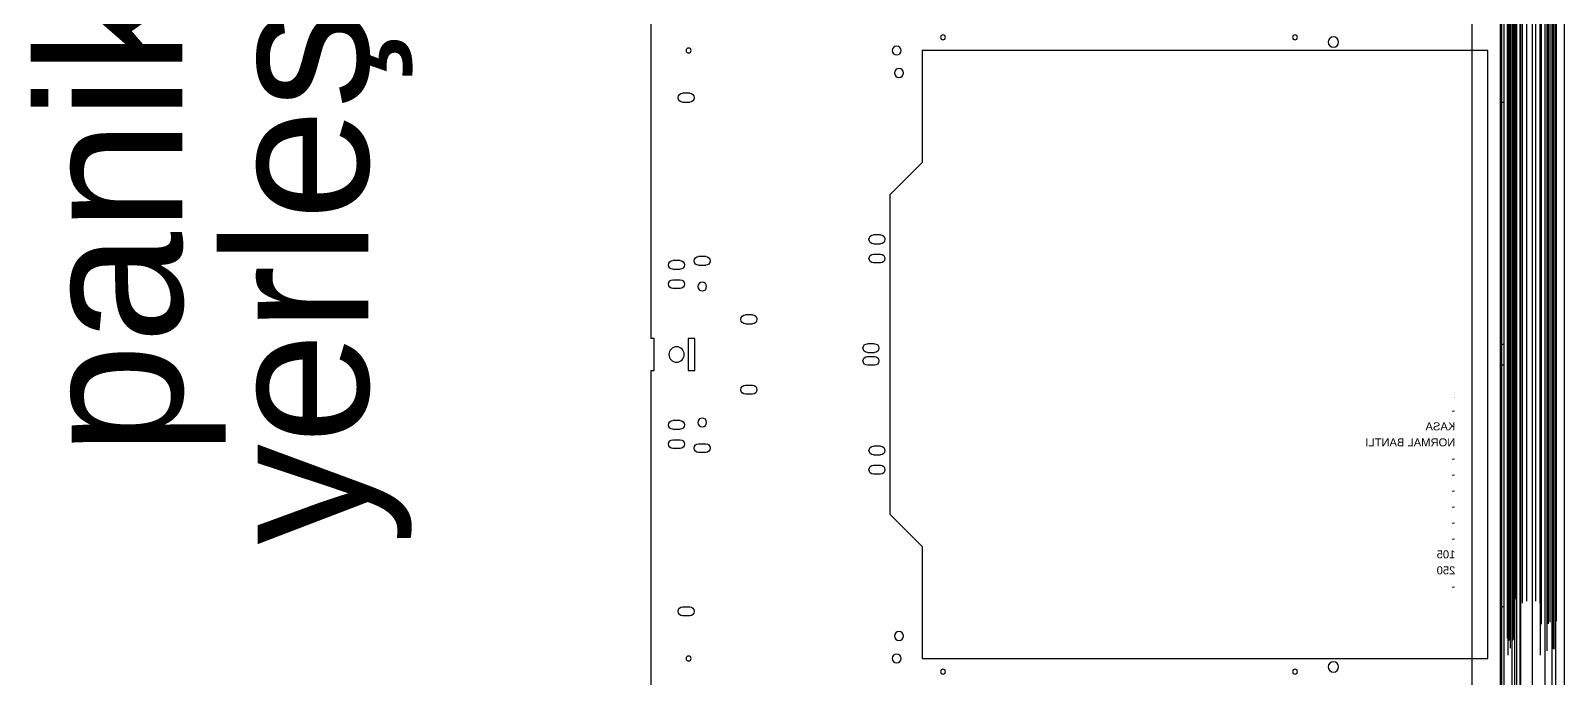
# Model space of a CAD drawing. Extents: x 2698 to 184165, y 3805 to 33846.
# Drawn here: x 162616.6 to 162712.5, y 29776 to 29816.5 of the extents above; entities that cross this region are included whole.
import ezdxf
from ezdxf.enums import TextEntityAlignment as Align

# ---------------------------------------------------------------- set-up
doc = ezdxf.new("R2010")
doc.units = 0
doc.header["$LTSCALE"] = 2
doc.linetypes.add('HIDDEN2', pattern=[4.7625, 3.175, -1.5875])
doc.layers.get('0').update_dxf_attribs({"color": 252, "linetype": 'CONTINUOUS'})
doc.layers.add('_MCA-0-MIM', color=252, linetype='CONTINUOUS', lineweight=18)
for name, color, linetype in [('JONC_ISOGAINE_20', 252, 'CONTINUOUS'), ('mjet yazı', 252, 'CONTINUOUS'), ('Planogram', 252, 'CONTINUOUS'), ('PROFIL_ALCAN_20°', 252, 'CONTINUOUS'), ('T01268__', 252, 'CONTINUOUS'), ('X1A4174D', 252, 'CONTINUOUS')]:
    doc.layers.add(name, color=color, linetype=linetype)
doc.styles.get("Standard").update_dxf_attribs({"font": 'arial.ttf'})
doc.styles.add('Text Of Place', font='swissl.ttf', dxfattribs={"height": 50})

# ---------------------------------------------------------------- blocks, each defined once
blk = doc.blocks.new('250 cm kasa')
at = {"layer": 'JONC_ISOGAINE_20', "linetype": 'HIDDEN2', "ltscale": 25.4}
for p, q in [((-1.044, 239.741), (-1.044, 69.268)), ((-1.296, 238.904), (-1.296, 69.268)), ((-0.796, 238.722), (-0.796, 69.268)), ((-1.048, 237.157), (-1.048, 69.268)), ((-0.696, 237.031), (-0.696, 69.268))]:
    blk.add_line(p, q, dxfattribs=at)
at = {"layer": 'JONC_ISOGAINE_20', "linetype": 'Continuous', "ltscale": 25.4}
blk.add_line((-1.796, 236.951), (-1.796, 69.268), dxfattribs=at)
at = {"layer": 'PROFIL_ALCAN_20°', "linetype": 'HIDDEN2', "ltscale": 25.4}
for p, q in [((-0.261, 240.016), (-0.261, 69.271)), ((0.014, 240.143), (0.014, 69.271)), ((0.564, 240.143), (0.564, 69.271)), ((0.839, 240.016), (0.839, 69.271)), ((1.284, 240.271), (1.284, 69.271)), ((-1.246, 238.906), (-1.246, 69.271)), ((-0.896, 238.824), (-0.896, 69.271)), ((-0.346, 238.702), (-0.346, 69.271)), ((1.344, 237.739), (1.344, 69.271)), ((1.384, 237.739), (1.384, 69.271)), ((1.457, 69.271), (1.457, 237.792)), ((1.631, 237.792), (1.631, 69.271)), ((1.704, 237.739), (1.704, 69.271)), ((1.744, 237.739), (1.744, 69.271)), ((1.784, 237.803), (1.784, 69.271)), ((-1.132, 237.148), (-1.132, 69.271)), ((-0.596, 69.271), (-0.596, 236.997)), ((-0.296, 236.776), (-0.296, 69.271)), ((1.444, 237.676), (1.444, 69.271)), ((1.464, 237.689), (1.464, 69.271)), ((1.584, 237.211), (1.584, 69.271)), ((1.624, 237.689), (1.624, 69.271)), ((1.644, 237.676), (1.644, 69.271)), ((1.734, 236.776), (1.734, 69.271)), ((1.184, 128.12), (1.184, 69.271))]:
    blk.add_line(p, q, dxfattribs=at)
at = {"layer": 'PROFIL_ALCAN_20°', "linetype": 'Continuous', "ltscale": 25.4}
for p, q in [((-1.242, 236.467), (-1.242, 69.271)), ((-1.016, 236.303), (-1.016, 69.271)), ((0.209, 119.272), (0.209, 69.271)), ((0.934, 119.272), (0.934, 69.271)), ((1.309, 119.272), (1.309, 69.271)), ((1.984, 119.272), (1.984, 69.271))]:
    blk.add_line(p, q, dxfattribs=at)
at = {"layer": 'T01268__', "linetype": 'HIDDEN2', "ltscale": 25.4}
for p, q in [((0.984, 184.171), (0.984, 57.171)), ((2.134, 119.07), (2.134, 69.471)), ((3.984, 117.671), (3.984, 113.271)), ((3.984, 75.271), (3.984, 70.871))]:
    blk.add_line(p, q, dxfattribs=at)
at = {"layer": 'T01268__', "linetype": 'Continuous', "ltscale": 25.4}
blk.add_line((3.984, 113.271), (3.984, 75.271), dxfattribs=at)
at = {"layer": 'X1A4174D', "linetype": 'Continuous', "ltscale": 25.4}
for p, q in [((2.184, 69.671), (2.184, 118.87)), ((55.284, 117.021), (55.284, 95.271)), ((2.984, 75.271), (2.984, 113.271)), ((2.984, 113.271), (38.334, 113.271)), ((38.334, 113.271), (38.334, 106.271)), ((52.859, 110.596), (53.309, 110.596)), ((53.309, 110.046), (52.859, 110.046)), ((40.334, 104.271), (38.334, 106.271)), ((40.334, 84.271), (40.334, 104.271)), ((40.934, 101.746), (41.384, 101.746)), ((41.384, 101.196), (40.934, 101.196)), ((41.384, 100.546), (40.934, 100.546)), ((40.934, 99.996), (41.384, 99.996)), ((51.859, 100.396), (52.309, 100.396)), ((52.309, 99.846), (51.859, 99.846)), ((53.459, 100.146), (53.909, 100.146)), ((53.909, 99.596), (53.459, 99.596)), ((53.909, 98.946), (53.459, 98.946)), ((53.459, 98.396), (53.909, 98.396)), ((48.934, 96.746), (49.384, 96.746)), ((49.384, 96.196), (48.934, 96.196)), ((41.309, 94.946), (41.759, 94.946)), ((52.539, 93.271), (52.539, 95.271)), ((52.539, 95.271), (52.959, 95.271)), ((52.959, 95.271), (52.959, 93.271)), ((55.084, 93.271), (55.084, 95.271)), ((55.084, 95.271), (55.284, 95.271)), ((41.759, 94.396), (41.309, 94.396)), ((41.759, 94.146), (41.309, 94.146)), ((41.309, 93.596), (41.759, 93.596)), ((52.959, 93.271), (52.539, 93.271)), ((55.284, 93.271), (55.084, 93.271)), ((55.284, 93.271), (55.284, 71.521)), ((49.384, 92.346), (48.934, 92.346)), ((48.934, 91.796), (49.384, 91.796)), ((53.459, 90.146), (53.909, 90.146)), ((53.909, 89.596), (53.459, 89.596)), ((40.934, 88.546), (41.384, 88.546)), ((52.309, 88.696), (51.859, 88.696)), ((53.909, 88.946), (53.459, 88.946)), ((53.459, 88.396), (53.909, 88.396)), ((41.384, 87.996), (40.934, 87.996)), ((41.384, 87.346), (40.934, 87.346)), ((51.859, 88.146), (52.309, 88.146)), ((40.934, 86.796), (41.384, 86.796)), ((38.334, 82.271), (40.334, 84.271)), ((38.334, 82.271), (38.334, 75.271)), ((53.309, 78.496), (52.859, 78.496)), ((52.859, 77.946), (53.309, 77.946)), ((38.334, 75.271), (2.984, 75.271))]:
    blk.add_line(p, q, dxfattribs=at)
at = {"layer": 'X1A4174D', "linetype": 'HIDDEN2', "ltscale": 25.4}
for p, q in [((1.984, 110.021), (2.184, 110.021)), ((2.184, 94.921), (1.984, 94.921)), ((2.184, 93.621), (1.984, 93.621)), ((2.184, 78.521), (1.984, 78.521))]:
    blk.add_line(p, q, dxfattribs=at)
at = {"layer": 'X1A4174D', "linetype": 'Continuous', "ltscale": 25.4}
for centre, radius in [((12.634, 113.796), 0.325), ((15.034, 114.096), 0.155), ((37.034, 114.096), 0.155), ((39.934, 113.271), 0.28), ((52.934, 113.271), 0.155), ((39.784, 111.871), 0.28), ((52.084, 98.521), 0.28), ((53.684, 94.271), 0.48), ((52.084, 90.021), 0.28), ((39.784, 76.671), 0.28), ((12.634, 74.746), 0.325), ((39.934, 75.271), 0.28), ((52.934, 75.271), 0.155), ((15.034, 74.446), 0.155), ((37.034, 74.446), 0.155)]:
    blk.add_circle(centre, radius, dxfattribs=at)
for centre, start, end in [((52.859, 110.321), 90, 270), ((53.309, 110.321), 270, 90), ((40.934, 101.471), 90, 270), ((41.384, 101.471), 270, 90), ((40.934, 100.271), 90, 270), ((41.384, 100.271), 270, 90), ((51.859, 100.121), 90, 270), ((52.309, 100.121), 270, 90), ((53.459, 99.871), 90, 270), ((53.909, 99.871), 270, 90), ((53.459, 98.671), 90, 270), ((53.909, 98.671), 270, 90), ((48.934, 96.471), 90, 270), ((49.384, 96.471), 270, 90), ((41.309, 94.671), 90, 270), ((41.759, 94.671), 270, 90), ((41.309, 93.871), 90, 270), ((41.759, 93.871), 270, 90), ((48.934, 92.071), 90, 270), ((49.384, 92.071), 270, 90), ((53.459, 89.871), 90, 270), ((53.909, 89.871), 270, 90), ((40.934, 88.271), 90, 270), ((41.384, 88.271), 270, 90), ((51.859, 88.421), 90, 270), ((52.309, 88.421), 270, 90), ((53.459, 88.671), 90, 270), ((53.909, 88.671), 270, 90), ((40.934, 87.071), 90, 270), ((41.384, 87.071), 270, 90), ((52.859, 78.221), 90, 270), ((53.309, 78.221), 270, 90)]:
    blk.add_arc(centre, 0.275, start, end, dxfattribs=at)
at = {"layer": 'Planogram'}
for tag, p, height in [('ALAN', (5.016, 92.53), 0.5), ('KILITLI', (5.016, 93.53), 0.1), ('TIP', (5.016, 91.53), 0.5), ('ALT_TIP', (5.016, 90.53), 0.5), ('TANIM', (5.016, 89.53), 0.5), ('ALT_TANIM', (5.016, 88.53), 0.5), ('KAPAK', (5.016, 87.53), 0.5), ('YAPI', (5.016, 86.53), 0.5), ('KULLANIM_SEKLI', (5.016, 85.53), 0.5), ('KULLANIM', (5.016, 84.53), 0.5), ('DERINLIK', (5.016, 83.53), 0.5), ('UZUNLUK', (5.016, 82.53), 0.5), ('YUKSEKLIK', (5.016, 81.53), 0.5)]:
    blk.add_attdef(tag, p, '', height=height, dxfattribs=at)
blk = doc.blocks.new('ZEMİN KAT')
at = {"linetype": 'Continuous'}
ref = blk.add_blockref('250 cm kasa', (170137.235, 29701.972), dxfattribs=dict(at, xscale=-1))
ref.add_attrib('TIP', 'KASA', (170132.219, 29791.502), dxfattribs={"layer": 'Planogram', "height": 0.5, "text_generation_flag": 2})
ref.add_attrib('ALT_TIP', 'NORMAL BANTLI', (170132.219, 29790.502), dxfattribs={"layer": 'Planogram', "height": 0.5, "text_generation_flag": 2})
ref.add_attrib('TANIM', '-', (170132.219, 29789.502), dxfattribs={"layer": 'Planogram', "height": 0.5, "text_generation_flag": 2})
ref.add_attrib('ALT_TANIM', '-', (170132.219, 29788.502), dxfattribs={"layer": 'Planogram', "height": 0.5, "text_generation_flag": 2})
ref.add_attrib('KAPAK', '-', (170132.219, 29787.502), dxfattribs={"layer": 'Planogram', "height": 0.5, "text_generation_flag": 2})
ref.add_attrib('YAPI', '-', (170132.219, 29786.502), dxfattribs={"layer": 'Planogram', "height": 0.5, "text_generation_flag": 2})
ref.add_attrib('KULLANIM_SEKLI', '-', (170132.219, 29785.502), dxfattribs={"layer": 'Planogram', "height": 0.5, "text_generation_flag": 2})
ref.add_attrib('KULLANIM', '-', (170132.219, 29784.502), dxfattribs={"layer": 'Planogram', "height": 0.5, "text_generation_flag": 2})
ref.add_attrib('DERINLIK', '105', (170132.219, 29783.502), dxfattribs={"layer": 'Planogram', "height": 0.5, "text_generation_flag": 2})
ref.add_attrib('UZUNLUK', '250', (170132.219, 29782.502), dxfattribs={"layer": 'Planogram', "height": 0.5, "text_generation_flag": 2})
ref.add_attrib('YUKSEKLIK', '-', (170132.219, 29781.502), dxfattribs={"layer": 'Planogram', "height": 0.5, "text_generation_flag": 2})
ref.add_attrib('KILITLI', 'H', (170132.219, 29793.502), dxfattribs={"layer": 'Planogram', "height": 0.1, "text_generation_flag": 2})
ref.add_attrib('ALAN', '-', (170132.219, 29792.502), dxfattribs={"layer": 'Planogram', "height": 0.5, "text_generation_flag": 2})
for tag, p in [('PLN_ID', (172923.071, 31560.205)), ('FORMAT', (174194.753, 31176.896)), ('UNITE_SAYISI', (174194.947, 31176.653)), ('GRUP', (174195.113, 31176.44)), ('PLANOGRAM_ADI', (174195.276, 31176.24)), ('PLN_ID', (173932.962, 31088.798)), ('FORMAT', (173764.03, 30846.269)), ('UNITE_SAYISI', (173764.224, 30846.027)), ('GRUP', (173764.39, 30845.814)), ('PLANOGRAM_ADI', (173764.554, 30845.614)), ('PLN_ID', (173765.431, 30824.232)), ('PLN_ID', (173999.902, 30002.656)), ('FORMAT', (170580.585, 29917.484)), ('UNITE_SAYISI', (170580.779, 29917.241)), ('GRUP', (170580.944, 29917.028)), ('PLANOGRAM_ADI', (170581.108, 29916.829)), ('PLN_ID', (170581.986, 29895.446)), ('FORMAT', (169488.772, 29510.59)), ('UNITE_SAYISI', (169488.966, 29510.348)), ('PLANOGRAM_ADI', (169489.295, 29509.935)), ('GRUP', (169489.132, 29510.135)), ('PLN_ID', (169490.173, 29488.553)), ('FORMAT', (173143.412, 29324.401)), ('UNITE_SAYISI', (173143.606, 29324.158)), ('GRUP', (173143.772, 29323.945)), ('PLANOGRAM_ADI', (173143.935, 29323.746)), ('PLN_ID', (173144.813, 29302.363))]:
    blk.add_attdef(tag, p, '', height=0.162, rotation=35.41823)
at = {"color": 252}
for tag, p in [('FORMAT', (173517.626, 30361.883)), ('UNITE_SAYISI', (173517.821, 30361.641)), ('PLANOGRAM_ADI', (173518.15, 30361.228)), ('GRUP', (173517.986, 30361.428)), ('PLN_ID', (173519.027, 30339.846)), ('FORMAT', (174014.709, 29571.216)), ('UNITE_SAYISI', (174014.903, 29570.973)), ('PLANOGRAM_ADI', (174015.232, 29570.561)), ('GRUP', (174015.068, 29570.76)), ('PLN_ID', (174016.11, 29549.178))]:
    blk.add_attdef(tag, p, '', height=0.162, rotation=35.41823, dxfattribs=at)
at = {"layer": 'mjet yazı', "style": 'Text Of Place'}
for s, p in [('yerleştirilecektir', (170064.284, 29827.667)), ('panik butonu ', (170052.664, 29827.667))]:
    blk.add_text(s, height=9, rotation=90, dxfattribs=at).set_placement(p, align=Align.CENTER)
at = {"layer": 'Planogram'}
for tag, p, height, rotation in [('YUKSEKLIK', (172905.049, 31699.573), 0.5, 180), ('YUKSEKLIK', (173410.049, 31699.573), 0.5, 180), ('UZUNLUK', (172905.049, 31698.573), 0.5, 180), ('UZUNLUK', (173410.049, 31698.573), 0.5, 180), ('DERINLIK', (172905.049, 31697.573), 0.5, 180), ('DERINLIK', (173410.049, 31697.573), 0.5, 180), ('KULLANIM', (172905.049, 31696.573), 0.5, 180), ('KULLANIM', (173410.049, 31696.573), 0.5, 180), ('KULLANIM_SEKLI', (172905.049, 31695.573), 0.5, 180), ('KULLANIM_SEKLI', (173410.049, 31695.573), 0.5, 180), ('YAPI', (172905.049, 31694.573), 0.5, 180), ('YAPI', (173410.049, 31694.573), 0.5, 180), ('KAPAK', (172905.049, 31693.573), 0.5, 180), ('KAPAK', (173410.049, 31693.573), 0.5, 180), ('ALT_TANIM', (172905.049, 31692.573), 0.5, 180), ('ALT_TANIM', (173410.049, 31692.573), 0.5, 180), ('TANIM', (172905.049, 31691.573), 0.5, 180), ('TANIM', (173410.049, 31691.573), 0.5, 180), ('ALT_TIP', (172905.049, 31690.573), 0.5, 180), ('ALT_TIP', (173410.049, 31690.573), 0.5, 180), ('TIP', (172905.049, 31689.573), 0.5, 180), ('TIP', (173410.049, 31689.573), 0.5, 180), ('ALAN', (172905.049, 31688.573), 0.5, 180), ('ALAN', (173410.049, 31688.573), 0.5, 180), ('KILITLI', (172905.049, 31687.573), 0.1, 180), ('KILITLI', (173410.049, 31687.573), 0.1, 180), ('YUKSEKLIK', (173413.391, 31616), 0.5, 270), ('UZUNLUK', (173414.391, 31616), 0.5, 270), ('DERINLIK', (173415.391, 31616), 0.5, 270), ('KULLANIM', (173416.391, 31616), 0.5, 270), ('KULLANIM_SEKLI', (173417.391, 31616), 0.5, 270), ('YAPI', (173418.391, 31616), 0.5, 270), ('KAPAK', (173419.391, 31616), 0.5, 270), ('ALT_TANIM', (173420.391, 31616), 0.5, 270), ('TANIM', (173421.391, 31616), 0.5, 270), ('ALT_TIP', (173422.391, 31616), 0.5, 270), ('TIP', (173423.391, 31616), 0.5, 270), ('ALAN', (173424.391, 31616), 0.5, 270), ('KILITLI', (173425.391, 31616), 0.1, 270), ('YUKSEKLIK', (173511.98, 31599.425), 0.5, 180), ('YUKSEKLIK', (174141.98, 31599.425), 0.5, 180), ('UZUNLUK', (173511.98, 31598.425), 0.5, 180), ('UZUNLUK', (174141.98, 31598.425), 0.5, 180), ('DERINLIK', (173511.98, 31597.425), 0.5, 180), ('DERINLIK', (174141.98, 31597.425), 0.5, 180), ('KULLANIM', (173511.98, 31596.425), 0.5, 180), ('KULLANIM', (174141.98, 31596.425), 0.5, 180), ('KULLANIM_SEKLI', (173511.98, 31595.425), 0.5, 180), ('KULLANIM_SEKLI', (174141.98, 31595.425), 0.5, 180), ('YAPI', (173511.98, 31594.425), 0.5, 180), ('YAPI', (174141.98, 31594.425), 0.5, 180), ('KAPAK', (173511.98, 31593.425), 0.5, 180), ('KAPAK', (174141.98, 31593.425), 0.5, 180), ('ALT_TANIM', (173511.98, 31592.425), 0.5, 180), ('ALT_TANIM', (174141.98, 31592.425), 0.5, 180), ('TANIM', (173511.98, 31591.425), 0.5, 180), ('TANIM', (174141.98, 31591.425), 0.5, 180), ('ALT_TIP', (173511.98, 31590.425), 0.5, 180), ('ALT_TIP', (174141.98, 31590.425), 0.5, 180), ('TIP', (173511.98, 31589.425), 0.5, 180), ('TIP', (174141.98, 31589.425), 0.5, 180), ('ALAN', (173511.98, 31588.425), 0.5, 180), ('ALAN', (174141.98, 31588.425), 0.5, 180), ('KILITLI', (173511.98, 31587.425), 0.1, 180), ('KILITLI', (174141.98, 31587.425), 0.1, 180), ('YUKSEKLIK', (173413.391, 31517), 0.5, 270), ('UZUNLUK', (173414.391, 31517), 0.5, 270), ('DERINLIK', (173415.391, 31517), 0.5, 270), ('KULLANIM', (173416.391, 31517), 0.5, 270), ('KULLANIM_SEKLI', (173417.391, 31517), 0.5, 270), ('YAPI', (173418.391, 31517), 0.5, 270), ('KAPAK', (173419.391, 31517), 0.5, 270), ('ALT_TANIM', (173420.391, 31517), 0.5, 270), ('TANIM', (173421.391, 31517), 0.5, 270), ('ALT_TIP', (173422.391, 31517), 0.5, 270), ('TIP', (173423.391, 31517), 0.5, 270), ('ALAN', (173424.391, 31517), 0.5, 270), ('KILITLI', (173425.391, 31517), 0.1, 270), ('YUKSEKLIK', (174167.324, 31514.106), 0.5, 270), ('UZUNLUK', (174168.324, 31514.106), 0.5, 270), ('DERINLIK', (174169.324, 31514.106), 0.5, 270), ('KULLANIM', (174170.324, 31514.106), 0.5, 270), ('KULLANIM_SEKLI', (174171.324, 31514.106), 0.5, 270), ('YAPI', (174172.324, 31514.106), 0.5, 270), ('KAPAK', (174173.324, 31514.106), 0.5, 270), ('ALT_TANIM', (174174.324, 31514.106), 0.5, 270), ('TANIM', (174175.324, 31514.106), 0.5, 270), ('ALT_TIP', (174176.324, 31514.106), 0.5, 270), ('TIP', (174177.324, 31514.106), 0.5, 270), ('ALAN', (174178.324, 31514.106), 0.5, 270), ('KILITLI', (174179.324, 31514.106), 0.1, 270), ('KULLANIM_SEKLI', (174251.897, 31259.106), 0.5, 90), ('ALT_TANIM', (174248.897, 31259.106), 0.5, 90), ('KULLANIM', (174252.897, 31259.106), 0.5, 90), ('DERINLIK', (174253.897, 31259.106), 0.5, 90), ('UZUNLUK', (174254.897, 31259.106), 0.5, 90), ('YUKSEKLIK', (174255.897, 31259.106), 0.5, 90), ('ALT_TIP', (174246.897, 31259.106), 0.5, 90), ('TANIM', (174247.897, 31259.106), 0.5, 90), ('KAPAK', (174249.897, 31259.106), 0.5, 90), ('ALAN', (174244.897, 31259.106), 0.5, 90), ('YAPI', (174250.897, 31259.106), 0.5, 90), ('KILITLI', (174243.897, 31259.106), 0.1, 90), ('TIP', (174245.897, 31259.106), 0.5, 90), ('KULLANIM_SEKLI', (173992.31, 30934.241), 0.5, 90), ('ALT_TANIM', (173989.31, 30934.241), 0.5, 90), ('KULLANIM', (173993.31, 30934.241), 0.5, 90), ('DERINLIK', (173994.31, 30934.241), 0.5, 90), ('UZUNLUK', (173995.31, 30934.241), 0.5, 90), ('YUKSEKLIK', (173996.31, 30934.241), 0.5, 90), ('ALT_TIP', (173987.31, 30934.241), 0.5, 90), ('TANIM', (173988.31, 30934.241), 0.5, 90), ('KAPAK', (173990.31, 30934.241), 0.5, 90), ('ALAN', (173985.31, 30934.241), 0.5, 90), ('TIP', (173986.31, 30934.241), 0.5, 90), ('YAPI', (173991.31, 30934.241), 0.5, 90), ('KILITLI', (173984.31, 30934.241), 0.1, 90), ('YUKSEKLIK', (173907.737, 30934.241), 0.5, 270), ('UZUNLUK', (173908.737, 30934.241), 0.5, 270), ('DERINLIK', (173909.737, 30934.241), 0.5, 270), ('KULLANIM', (173910.737, 30934.241), 0.5, 270), ('KULLANIM_SEKLI', (173911.737, 30934.241), 0.5, 270), ('YAPI', (173912.737, 30934.241), 0.5, 270), ('KAPAK', (173913.737, 30934.241), 0.5, 270), ('ALT_TANIM', (173914.737, 30934.241), 0.5, 270), ('TANIM', (173915.737, 30934.241), 0.5, 270), ('ALT_TIP', (173916.737, 30934.241), 0.5, 270), ('TIP', (173917.737, 30934.241), 0.5, 270), ('ALAN', (173918.737, 30934.241), 0.5, 270), ('KILITLI', (173919.737, 30934.241), 0.1, 270), ('YUKSEKLIK', (169421.807, 30001.884), 0.5, 270), ('UZUNLUK', (169422.807, 30001.884), 0.5, 270), ('DERINLIK', (169423.807, 30001.884), 0.5, 270), ('KULLANIM', (169424.807, 30001.884), 0.5, 270), ('KULLANIM_SEKLI', (169425.807, 30001.884), 0.5, 270), ('YAPI', (169426.807, 30001.884), 0.5, 270), ('KAPAK', (169427.807, 30001.884), 0.5, 270), ('ALT_TANIM', (169428.807, 30001.884), 0.5, 270), ('TANIM', (169429.807, 30001.884), 0.5, 270), ('ALT_TIP', (169430.807, 30001.884), 0.5, 270), ('TIP', (169431.807, 30001.884), 0.5, 270), ('ALAN', (169432.807, 30001.884), 0.5, 270), ('KILITLI', (169433.807, 30001.884), 0.1, 270), ('YUKSEKLIK', (169420.379, 29996.884), 0.5, 270), ('UZUNLUK', (169421.379, 29996.884), 0.5, 270), ('DERINLIK', (169422.379, 29996.884), 0.5, 270), ('KULLANIM', (169423.379, 29996.884), 0.5, 270), ('KULLANIM_SEKLI', (169424.379, 29996.884), 0.5, 270), ('YAPI', (169425.379, 29996.884), 0.5, 270), ('KAPAK', (169426.379, 29996.884), 0.5, 270), ('ALT_TANIM', (169427.379, 29996.884), 0.5, 270), ('TANIM', (169428.379, 29996.884), 0.5, 270), ('ALT_TIP', (169429.379, 29996.884), 0.5, 270), ('TIP', (169430.379, 29996.884), 0.5, 270), ('ALAN', (169431.379, 29996.884), 0.5, 270), ('KILITLI', (169432.379, 29996.884), 0.1, 270), ('YUKSEKLIK', (169420.379, 29746.884), 0.5, 270), ('UZUNLUK', (169421.379, 29746.884), 0.5, 270), ('DERINLIK', (169422.379, 29746.884), 0.5, 270), ('KULLANIM', (169423.379, 29746.884), 0.5, 270), ('KULLANIM_SEKLI', (169424.379, 29746.884), 0.5, 270), ('YAPI', (169425.379, 29746.884), 0.5, 270), ('KAPAK', (169426.379, 29746.884), 0.5, 270), ('ALT_TANIM', (169427.379, 29746.884), 0.5, 270), ('TANIM', (169428.379, 29746.884), 0.5, 270), ('ALT_TIP', (169429.379, 29746.884), 0.5, 270), ('TIP', (169430.379, 29746.884), 0.5, 270), ('ALAN', (169431.379, 29746.884), 0.5, 270), ('KILITLI', (169432.379, 29746.884), 0.1, 270), ('YUKSEKLIK', (169421.807, 29496.884), 0.5, 270), ('UZUNLUK', (169422.807, 29496.884), 0.5, 270), ('DERINLIK', (169423.807, 29496.884), 0.5, 270), ('KULLANIM', (169424.807, 29496.884), 0.5, 270), ('KULLANIM_SEKLI', (169425.807, 29496.884), 0.5, 270), ('YAPI', (169426.807, 29496.884), 0.5, 270), ('KAPAK', (169427.807, 29496.884), 0.5, 270), ('ALT_TANIM', (169428.807, 29496.884), 0.5, 270), ('TANIM', (169429.807, 29496.884), 0.5, 270), ('ALT_TIP', (169430.807, 29496.884), 0.5, 270), ('TIP', (169431.807, 29496.884), 0.5, 270), ('ALAN', (169432.807, 29496.884), 0.5, 270), ('KILITLI', (169433.807, 29496.884), 0.1, 270)]:
    blk.add_attdef(tag, p, '', height=height, rotation=rotation, dxfattribs=at)
for tag, p, height in [('KILITLI', (173761.98, 31527.632), 0.1), ('ALAN', (173761.98, 31526.632), 0.5), ('TIP', (173761.98, 31525.632), 0.5), ('ALT_TIP', (173761.98, 31524.632), 0.5), ('TANIM', (173761.98, 31523.632), 0.5), ('KILITLI', (173511.98, 31522.852), 0.1), ('ALT_TANIM', (173761.98, 31522.632), 0.5), ('ALAN', (173511.98, 31521.852), 0.5), ('KAPAK', (173761.98, 31521.632), 0.5), ('TIP', (173511.98, 31520.852), 0.5), ('YAPI', (173761.98, 31520.632), 0.5), ('ALT_TIP', (173511.98, 31519.852), 0.5), ('KULLANIM_SEKLI', (173761.98, 31519.632), 0.5), ('TANIM', (173511.98, 31518.852), 0.5), ('KULLANIM', (173761.98, 31518.632), 0.5), ('ALT_TANIM', (173511.98, 31517.852), 0.5), ('DERINLIK', (173761.98, 31517.632), 0.5), ('KAPAK', (173511.98, 31516.852), 0.5), ('UZUNLUK', (173761.98, 31516.632), 0.5), ('YAPI', (173511.98, 31515.852), 0.5), ('YUKSEKLIK', (173761.98, 31515.632), 0.5), ('KULLANIM_SEKLI', (173511.98, 31514.852), 0.5), ('KULLANIM', (173511.98, 31513.852), 0.5), ('DERINLIK', (173511.98, 31512.852), 0.5), ('UZUNLUK', (173511.98, 31511.852), 0.5), ('YUKSEKLIK', (173511.98, 31510.852), 0.5), ('KILITLI', (173279.274, 29267.907), 0.1), ('ALAN', (173279.274, 29266.907), 0.5), ('TIP', (173279.274, 29265.907), 0.5), ('ALT_TIP', (173279.274, 29264.907), 0.5), ('TANIM', (173279.274, 29263.907), 0.5), ('ALT_TANIM', (173279.274, 29262.907), 0.5), ('KAPAK', (173279.274, 29261.907), 0.5), ('YAPI', (173279.274, 29260.907), 0.5), ('KULLANIM_SEKLI', (173279.274, 29259.907), 0.5), ('KULLANIM', (173279.274, 29258.907), 0.5), ('DERINLIK', (173279.274, 29257.907), 0.5), ('UZUNLUK', (173279.274, 29256.907), 0.5), ('YUKSEKLIK', (173279.274, 29255.907), 0.5)]:
    blk.add_attdef(tag, p, '', height=height, dxfattribs=at)
at = {"layer": 'Planogram', "color": 252}
for tag, p, height in [('KILITLI', (173023.253, 31230.959), 0.1), ('KILITLI', (173383.379, 31230.959), 0.1), ('ALAN', (173023.253, 31229.959), 0.5), ('ALAN', (173383.379, 31229.959), 0.5), ('TIP', (173023.253, 31228.959), 0.5), ('TIP', (173383.379, 31228.959), 0.5), ('ALT_TIP', (173023.253, 31227.959), 0.5), ('ALT_TIP', (173383.379, 31227.959), 0.5), ('TANIM', (173023.253, 31226.959), 0.5), ('TANIM', (173383.379, 31226.959), 0.5), ('ALT_TANIM', (173023.253, 31225.959), 0.5), ('ALT_TANIM', (173383.379, 31225.959), 0.5), ('KAPAK', (173023.253, 31224.959), 0.5), ('KAPAK', (173383.379, 31224.959), 0.5), ('YAPI', (173023.253, 31223.959), 0.5), ('YAPI', (173383.379, 31223.959), 0.5), ('KULLANIM_SEKLI', (173023.253, 31222.959), 0.5), ('KULLANIM_SEKLI', (173383.379, 31222.959), 0.5), ('KULLANIM', (173023.253, 31221.959), 0.5), ('KULLANIM', (173383.379, 31221.959), 0.5), ('DERINLIK', (173023.253, 31220.959), 0.5), ('DERINLIK', (173383.379, 31220.959), 0.5), ('UZUNLUK', (173023.253, 31219.959), 0.5), ('UZUNLUK', (173383.379, 31219.959), 0.5), ('YUKSEKLIK', (173023.253, 31218.959), 0.5), ('YUKSEKLIK', (173383.379, 31218.959), 0.5), ('ALAN', (173023.253, 30403.959), 0.5), ('KILITLI', (173023.253, 30404.959), 0.1), ('TIP', (173023.253, 30402.959), 0.5), ('ALT_TIP', (173023.253, 30401.959), 0.5), ('TANIM', (173023.253, 30400.959), 0.5), ('ALT_TANIM', (173023.253, 30399.959), 0.5), ('KAPAK', (173023.253, 30398.959), 0.5), ('YAPI', (173023.253, 30397.959), 0.5), ('KULLANIM_SEKLI', (173023.253, 30396.959), 0.5), ('KULLANIM', (173023.253, 30395.959), 0.5), ('DERINLIK', (173023.253, 30394.959), 0.5), ('UZUNLUK', (173023.253, 30393.959), 0.5), ('YUKSEKLIK', (173023.253, 30392.959), 0.5), ('ALAN', (173385.253, 30353.959), 0.5), ('KILITLI', (173385.253, 30354.959), 0.1), ('TIP', (173385.253, 30352.959), 0.5), ('ALT_TIP', (173385.253, 30351.959), 0.5), ('TANIM', (173385.253, 30350.959), 0.5), ('ALT_TANIM', (173385.253, 30349.959), 0.5), ('KAPAK', (173385.253, 30348.959), 0.5), ('YAPI', (173385.253, 30347.959), 0.5), ('KULLANIM_SEKLI', (173385.253, 30346.959), 0.5), ('KULLANIM', (173385.253, 30345.959), 0.5), ('DERINLIK', (173385.253, 30344.959), 0.5), ('UZUNLUK', (173385.253, 30343.959), 0.5), ('YUKSEKLIK', (173385.253, 30342.959), 0.5)]:
    blk.add_attdef(tag, p, '', height=height, dxfattribs=at)
for tag, p, height, rotation in [('YUKSEKLIK', (173386.68, 31217.532), 0.5, 270), ('UZUNLUK', (173387.68, 31217.532), 0.5, 270), ('DERINLIK', (173388.68, 31217.532), 0.5, 270), ('KULLANIM', (173389.68, 31217.532), 0.5, 270), ('KULLANIM_SEKLI', (173390.68, 31217.532), 0.5, 270), ('YAPI', (173391.68, 31217.532), 0.5, 270), ('KAPAK', (173392.68, 31217.532), 0.5, 270), ('ALT_TANIM', (173393.68, 31217.532), 0.5, 270), ('TANIM', (173394.68, 31217.532), 0.5, 270), ('ALT_TIP', (173395.68, 31217.532), 0.5, 270), ('TIP', (173396.68, 31217.532), 0.5, 270), ('ALAN', (173397.68, 31217.532), 0.5, 270), ('KILITLI', (173398.68, 31217.532), 0.1, 270), ('KULLANIM_SEKLI', (173103.826, 31032.532), 0.5, 90), ('KULLANIM_SEKLI', (173202.826, 31032.532), 0.5, 90), ('ALT_TANIM', (173100.826, 31032.532), 0.5, 90), ('KULLANIM', (173104.826, 31032.532), 0.5, 90), ('YUKSEKLIK', (173107.826, 31032.532), 0.5, 90), ('ALT_TANIM', (173199.826, 31032.532), 0.5, 90), ('KULLANIM', (173203.826, 31032.532), 0.5, 90), ('YUKSEKLIK', (173206.826, 31032.532), 0.5, 90), ('ALT_TIP', (173098.826, 31032.532), 0.5, 90), ('DERINLIK', (173105.826, 31032.532), 0.5, 90), ('UZUNLUK', (173106.826, 31032.532), 0.5, 90), ('ALT_TIP', (173197.826, 31032.532), 0.5, 90), ('DERINLIK', (173204.826, 31032.532), 0.5, 90), ('UZUNLUK', (173205.826, 31032.532), 0.5, 90), ('ALAN', (173096.826, 31032.532), 0.5, 90), ('TANIM', (173099.826, 31032.532), 0.5, 90), ('KAPAK', (173101.826, 31032.532), 0.5, 90), ('YAPI', (173102.826, 31032.532), 0.5, 90), ('ALAN', (173195.826, 31032.532), 0.5, 90), ('TANIM', (173198.826, 31032.532), 0.5, 90), ('KAPAK', (173200.826, 31032.532), 0.5, 90), ('YAPI', (173201.826, 31032.532), 0.5, 90), ('TIP', (173097.826, 31032.532), 0.5, 90), ('TIP', (173196.826, 31032.532), 0.5, 90), ('KILITLI', (173095.826, 31032.532), 0.1, 90), ('KILITLI', (173194.826, 31032.532), 0.1, 90), ('YUKSEKLIK', (173386.68, 31007.532), 0.5, 270), ('UZUNLUK', (173387.68, 31007.532), 0.5, 270), ('DERINLIK', (173388.68, 31007.532), 0.5, 270), ('KULLANIM', (173389.68, 31007.532), 0.5, 270), ('KULLANIM_SEKLI', (173390.68, 31007.532), 0.5, 270), ('YAPI', (173391.68, 31007.532), 0.5, 270), ('KAPAK', (173392.68, 31007.532), 0.5, 270), ('ALT_TANIM', (173393.68, 31007.532), 0.5, 270), ('TANIM', (173394.68, 31007.532), 0.5, 270), ('ALT_TIP', (173395.68, 31007.532), 0.5, 270), ('TIP', (173396.68, 31007.532), 0.5, 270), ('ALAN', (173397.68, 31007.532), 0.5, 270), ('KILITLI', (173398.68, 31007.532), 0.1, 270), ('KULLANIM_SEKLI', (173564.826, 30868.532), 0.5, 90), ('ALT_TANIM', (173561.826, 30868.532), 0.5, 90), ('YUKSEKLIK', (173568.826, 30868.532), 0.5, 90), ('ALT_TIP', (173559.826, 30868.532), 0.5, 90), ('KULLANIM', (173565.826, 30868.532), 0.5, 90), ('DERINLIK', (173566.826, 30868.532), 0.5, 90), ('UZUNLUK', (173567.826, 30868.532), 0.5, 90), ('ALAN', (173557.826, 30868.532), 0.5, 90), ('TANIM', (173560.826, 30868.532), 0.5, 90), ('KAPAK', (173562.826, 30868.532), 0.5, 90), ('TIP', (173558.826, 30868.532), 0.5, 90), ('YAPI', (173563.826, 30868.532), 0.5, 90), ('YUKSEKLIK', (173485.68, 30868.532), 0.5, 270), ('UZUNLUK', (173486.68, 30868.532), 0.5, 270), ('DERINLIK', (173487.68, 30868.532), 0.5, 270), ('KULLANIM', (173488.68, 30868.532), 0.5, 270), ('KULLANIM_SEKLI', (173489.68, 30868.532), 0.5, 270), ('YAPI', (173490.68, 30868.532), 0.5, 270), ('KAPAK', (173491.68, 30868.532), 0.5, 270), ('ALT_TANIM', (173492.68, 30868.532), 0.5, 270), ('TANIM', (173493.68, 30868.532), 0.5, 270), ('ALT_TIP', (173494.68, 30868.532), 0.5, 270), ('TIP', (173495.68, 30868.532), 0.5, 270), ('ALAN', (173496.68, 30868.532), 0.5, 270), ('KILITLI', (173497.68, 30868.532), 0.1, 270), ('KILITLI', (173556.826, 30868.532), 0.1, 90), ('KULLANIM_SEKLI', (173103.826, 30847.532), 0.5, 90), ('KULLANIM_SEKLI', (173202.826, 30847.532), 0.5, 90), ('ALT_TANIM', (173100.826, 30847.532), 0.5, 90), ('KULLANIM', (173104.826, 30847.532), 0.5, 90), ('YUKSEKLIK', (173107.826, 30847.532), 0.5, 90), ('ALT_TANIM', (173199.826, 30847.532), 0.5, 90), ('KULLANIM', (173203.826, 30847.532), 0.5, 90), ('YUKSEKLIK', (173206.826, 30847.532), 0.5, 90), ('ALT_TIP', (173098.826, 30847.532), 0.5, 90), ('DERINLIK', (173105.826, 30847.532), 0.5, 90), ('UZUNLUK', (173106.826, 30847.532), 0.5, 90), ('ALT_TIP', (173197.826, 30847.532), 0.5, 90), ('DERINLIK', (173204.826, 30847.532), 0.5, 90), ('UZUNLUK', (173205.826, 30847.532), 0.5, 90), ('ALAN', (173096.826, 30847.532), 0.5, 90), ('TANIM', (173099.826, 30847.532), 0.5, 90), ('KAPAK', (173101.826, 30847.532), 0.5, 90), ('YAPI', (173102.826, 30847.532), 0.5, 90), ('ALAN', (173195.826, 30847.532), 0.5, 90), ('TANIM', (173198.826, 30847.532), 0.5, 90), ('KAPAK', (173200.826, 30847.532), 0.5, 90), ('YAPI', (173201.826, 30847.532), 0.5, 90), ('TIP', (173097.826, 30847.532), 0.5, 90), ('TIP', (173196.826, 30847.532), 0.5, 90), ('KILITLI', (173095.826, 30847.532), 0.1, 90), ('KILITLI', (173194.826, 30847.532), 0.1, 90), ('KULLANIM_SEKLI', (173103.826, 30662.532), 0.5, 90), ('KULLANIM_SEKLI', (173202.826, 30662.532), 0.5, 90), ('ALT_TANIM', (173100.826, 30662.532), 0.5, 90), ('KULLANIM', (173104.826, 30662.532), 0.5, 90), ('YUKSEKLIK', (173107.826, 30662.532), 0.5, 90), ('ALT_TANIM', (173199.826, 30662.532), 0.5, 90), ('KULLANIM', (173203.826, 30662.532), 0.5, 90), ('YUKSEKLIK', (173206.826, 30662.532), 0.5, 90), ('ALT_TIP', (173098.826, 30662.532), 0.5, 90), ('DERINLIK', (173105.826, 30662.532), 0.5, 90), ('UZUNLUK', (173106.826, 30662.532), 0.5, 90), ('ALT_TIP', (173197.826, 30662.532), 0.5, 90), ('DERINLIK', (173204.826, 30662.532), 0.5, 90), ('UZUNLUK', (173205.826, 30662.532), 0.5, 90), ('ALAN', (173096.826, 30662.532), 0.5, 90), ('TANIM', (173099.826, 30662.532), 0.5, 90), ('KAPAK', (173101.826, 30662.532), 0.5, 90), ('YAPI', (173102.826, 30662.532), 0.5, 90), ('ALAN', (173195.826, 30662.532), 0.5, 90), ('TANIM', (173198.826, 30662.532), 0.5, 90), ('KAPAK', (173200.826, 30662.532), 0.5, 90), ('YAPI', (173201.826, 30662.532), 0.5, 90), ('TIP', (173097.826, 30662.532), 0.5, 90), ('TIP', (173196.826, 30662.532), 0.5, 90), ('KILITLI', (173095.826, 30662.532), 0.1, 90), ('KILITLI', (173194.826, 30662.532), 0.1, 90), ('YUKSEKLIK', (173485.68, 30658.532), 0.5, 270), ('UZUNLUK', (173486.68, 30658.532), 0.5, 270), ('DERINLIK', (173487.68, 30658.532), 0.5, 270), ('KULLANIM', (173488.68, 30658.532), 0.5, 270), ('KULLANIM_SEKLI', (173489.68, 30658.532), 0.5, 270), ('YAPI', (173490.68, 30658.532), 0.5, 270), ('KAPAK', (173491.68, 30658.532), 0.5, 270), ('ALT_TANIM', (173492.68, 30658.532), 0.5, 270), ('TANIM', (173493.68, 30658.532), 0.5, 270), ('ALT_TIP', (173494.68, 30658.532), 0.5, 270), ('TIP', (173495.68, 30658.532), 0.5, 270), ('ALAN', (173496.68, 30658.532), 0.5, 270), ('KILITLI', (173497.68, 30658.532), 0.1, 270), ('KULLANIM_SEKLI', (173465.826, 30612.532), 0.5, 90), ('ALT_TANIM', (173462.826, 30612.532), 0.5, 90), ('YUKSEKLIK', (173469.826, 30612.532), 0.5, 90), ('ALT_TIP', (173460.826, 30612.532), 0.5, 90), ('KULLANIM', (173466.826, 30612.532), 0.5, 90), ('DERINLIK', (173467.826, 30612.532), 0.5, 90), ('UZUNLUK', (173468.826, 30612.532), 0.5, 90), ('ALAN', (173458.826, 30612.532), 0.5, 90), ('TANIM', (173461.826, 30612.532), 0.5, 90), ('KAPAK', (173463.826, 30612.532), 0.5, 90), ('TIP', (173459.826, 30612.532), 0.5, 90), ('YAPI', (173464.826, 30612.532), 0.5, 90), ('KILITLI', (173457.826, 30612.532), 0.1, 90), ('KULLANIM_SEKLI', (173103.826, 30477.532), 0.5, 90), ('KULLANIM_SEKLI', (173202.826, 30477.532), 0.5, 90), ('ALT_TANIM', (173100.826, 30477.532), 0.5, 90), ('KULLANIM', (173104.826, 30477.532), 0.5, 90), ('YUKSEKLIK', (173107.826, 30477.532), 0.5, 90), ('ALT_TANIM', (173199.826, 30477.532), 0.5, 90), ('KULLANIM', (173203.826, 30477.532), 0.5, 90), ('YUKSEKLIK', (173206.826, 30477.532), 0.5, 90), ('ALT_TIP', (173098.826, 30477.532), 0.5, 90), ('DERINLIK', (173105.826, 30477.532), 0.5, 90), ('UZUNLUK', (173106.826, 30477.532), 0.5, 90), ('ALT_TIP', (173197.826, 30477.532), 0.5, 90), ('DERINLIK', (173204.826, 30477.532), 0.5, 90), ('UZUNLUK', (173205.826, 30477.532), 0.5, 90), ('ALAN', (173096.826, 30477.532), 0.5, 90), ('TANIM', (173099.826, 30477.532), 0.5, 90), ('KAPAK', (173101.826, 30477.532), 0.5, 90), ('YAPI', (173102.826, 30477.532), 0.5, 90), ('ALAN', (173195.826, 30477.532), 0.5, 90), ('TANIM', (173198.826, 30477.532), 0.5, 90), ('KAPAK', (173200.826, 30477.532), 0.5, 90), ('YAPI', (173201.826, 30477.532), 0.5, 90), ('TIP', (173097.826, 30477.532), 0.5, 90), ('TIP', (173196.826, 30477.532), 0.5, 90), ('KILITLI', (173095.826, 30477.532), 0.1, 90), ('KILITLI', (173194.826, 30477.532), 0.1, 90), ('KULLANIM_SEKLI', (173465.826, 30427.532), 0.5, 90), ('ALT_TANIM', (173462.826, 30427.532), 0.5, 90), ('YUKSEKLIK', (173469.826, 30427.532), 0.5, 90), ('ALT_TIP', (173460.826, 30427.532), 0.5, 90), ('KULLANIM', (173466.826, 30427.532), 0.5, 90), ('DERINLIK', (173467.826, 30427.532), 0.5, 90), ('UZUNLUK', (173468.826, 30427.532), 0.5, 90), ('ALAN', (173458.826, 30427.532), 0.5, 90), ('TANIM', (173461.826, 30427.532), 0.5, 90), ('KAPAK', (173463.826, 30427.532), 0.5, 90), ('TIP', (173459.826, 30427.532), 0.5, 90), ('YAPI', (173464.826, 30427.532), 0.5, 90), ('KILITLI', (173457.826, 30427.532), 0.1, 90), ('YUKSEKLIK', (173408.09, 29970.54), 0.5, 270), ('UZUNLUK', (173409.09, 29970.54), 0.5, 270), ('DERINLIK', (173410.09, 29970.54), 0.5, 270), ('KULLANIM', (173411.09, 29970.54), 0.5, 270), ('KULLANIM_SEKLI', (173412.09, 29970.54), 0.5, 270), ('YAPI', (173413.09, 29970.54), 0.5, 270), ('KAPAK', (173414.09, 29970.54), 0.5, 270), ('ALT_TANIM', (173415.09, 29970.54), 0.5, 270), ('TANIM', (173416.09, 29970.54), 0.5, 270), ('ALT_TIP', (173417.09, 29970.54), 0.5, 270), ('TIP', (173418.09, 29970.54), 0.5, 270), ('ALAN', (173419.09, 29970.54), 0.5, 270), ('KILITLI', (173420.09, 29970.54), 0.1, 270), ('YUKSEKLIK', (173494.09, 29970.54), 0.5, 270), ('UZUNLUK', (173495.09, 29970.54), 0.5, 270), ('DERINLIK', (173496.09, 29970.54), 0.5, 270), ('KULLANIM', (173497.09, 29970.54), 0.5, 270), ('KULLANIM_SEKLI', (173498.09, 29970.54), 0.5, 270), ('YAPI', (173499.09, 29970.54), 0.5, 270), ('KAPAK', (173500.09, 29970.54), 0.5, 270), ('ALT_TANIM', (173501.09, 29970.54), 0.5, 270), ('TANIM', (173502.09, 29970.54), 0.5, 270), ('ALT_TIP', (173503.09, 29970.54), 0.5, 270), ('TIP', (173504.09, 29970.54), 0.5, 270), ('ALAN', (173505.09, 29970.54), 0.5, 270), ('KILITLI', (173506.09, 29970.54), 0.1, 270), ('KULLANIM_SEKLI', (174064.449, 29449.655), 0.5, 90), ('YUKSEKLIK', (174068.449, 29449.655), 0.5, 90), ('ALT_TANIM', (174061.449, 29449.655), 0.5, 90), ('KULLANIM', (174065.449, 29449.655), 0.5, 90), ('DERINLIK', (174066.449, 29449.655), 0.5, 90), ('UZUNLUK', (174067.449, 29449.655), 0.5, 90), ('ALT_TIP', (174059.449, 29449.655), 0.5, 90), ('TANIM', (174060.449, 29449.655), 0.5, 90), ('KAPAK', (174062.449, 29449.655), 0.5, 90), ('ALAN', (174057.449, 29449.655), 0.5, 90), ('TIP', (174058.449, 29449.655), 0.5, 90), ('YAPI', (174063.449, 29449.655), 0.5, 90), ('KILITLI', (174056.449, 29449.655), 0.1, 90)]:
    blk.add_attdef(tag, p, '', height=height, rotation=rotation, dxfattribs=at)

msp = doc.modelspace()

# ---------------------------------------------------------------- block references
at = {"layer": '_MCA-0-MIM'}
msp.add_blockref('ZEMİN KAT', (-7426.562, 0), dxfattribs=at)

doc.saveas('drawing.dxf')
